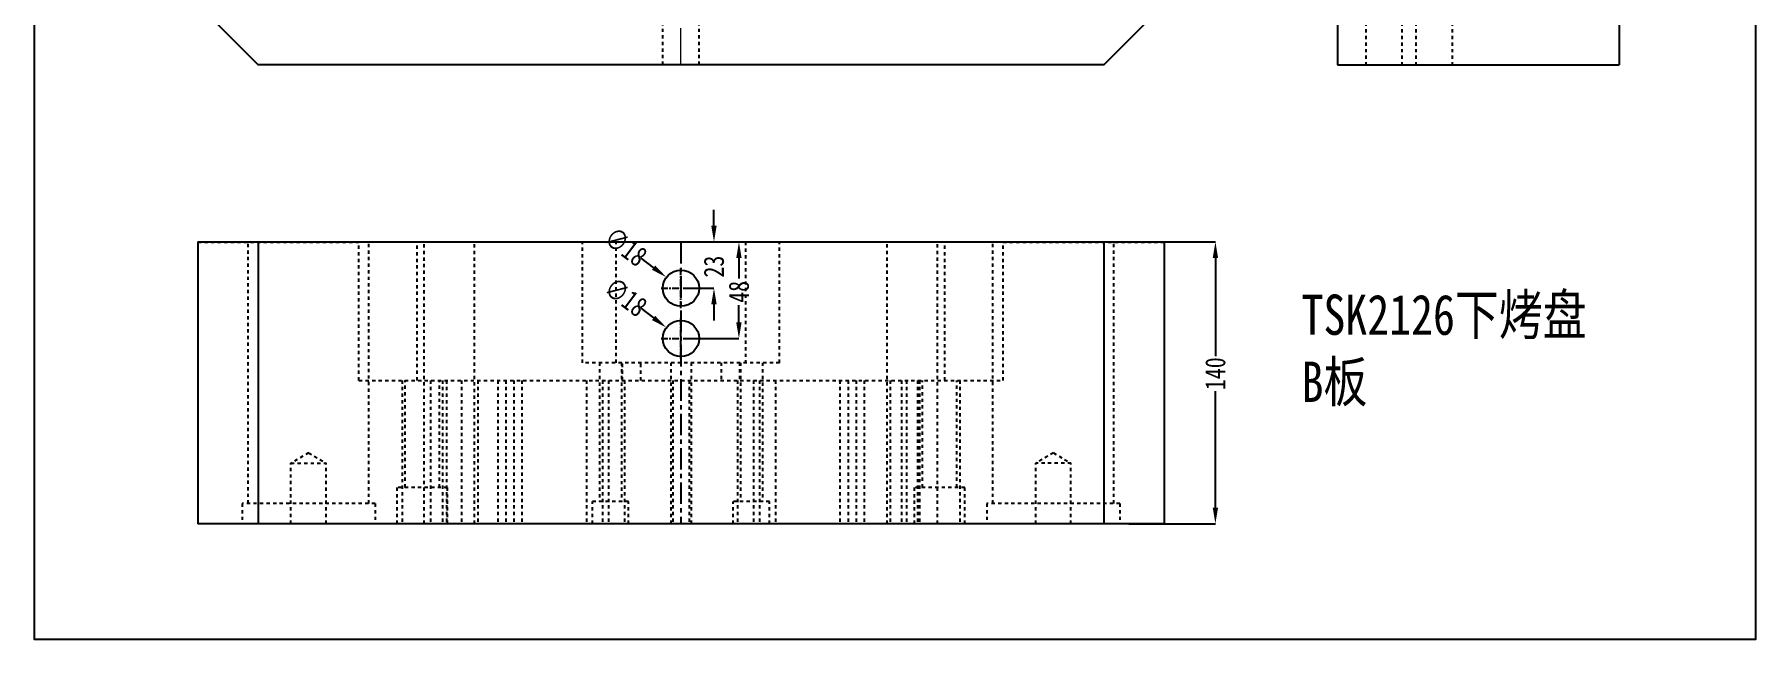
# Model space of a CAD drawing. Header units: millimetres. Extents: x 3267 to 5677, y -4731 to 2600.
# Drawn here: x 4199 to 5054, y -2077 to -1776 of the extents above; entities that cross this region are included whole.
import ezdxf

# ---------------------------------------------------------------- set-up
doc = ezdxf.new("R2010")
doc.units = ezdxf.units.MM
doc.header["$LTSCALE"] = 16.335
doc.header["$PDMODE"] = 3
doc.header["$PDSIZE"] = 0.3125
doc.linetypes.add('CENTER', pattern=[0.6, 0.375, -0.075, 0.075, -0.075])
doc.linetypes.add('HIDDEN', pattern=[0.2, 0.1, -0.1])
doc.layers.get('0').update_dxf_attribs({"linetype": 'CONTINUOUS'})
doc.layers.get('Defpoints').update_dxf_attribs({"linetype": 'CONTINUOUS'})
doc.layers.add('center', color=1, linetype='CENTER', lineweight=9)
doc.layers.add('DEFAULT_2', color=8, linetype='HIDDEN')
doc.styles.get("Standard").update_dxf_attribs({"font": 'txt', "width": 0.8})
doc.dimstyles.new('副本 STANDARD', dxfattribs={"dimtxt": 6, "dimasz": 4, "dimexe": 0, "dimexo": 0, "dimgap": 0, "dimtad": 0, "dimdsep": 46, "dimlunit": 6, "dimtxsty": 'Standard', "dimcen": 0, "dimclrd": 4, "dimclre": 4, "dimclrt": 6, "dimazin": 2, "dimtfac": 2, "dimtofl": 0, "dimtmove": 1, "dimatfit": 3, "dimfxl": 0, "dimtolj": 1, "dimtzin": 0, "dimarcsym": 0})

# ---------------------------------------------------------------- blocks, each defined once
blk = doc.blocks.new('*D557')
at = {"color": 4, "linetype": 'Continuous', "lineweight": -2}
blk.add_line((4500.64, -1887.32), (4507.04, -1892.12), dxfattribs=at)
at = {"color": 4}
blk.add_solid([(4507.84, -1891.05), (4506.24, -1893.19), (4513.44, -1896.92)], dxfattribs=at)
at = {"layer": 'Defpoints', "color": 0}
for p in [(4513.44, -1896.92), (4527.83, -1907.73)]:
    blk.add_point(p, dxfattribs=at)
at = {"color": 6, "insert": (4493.18, -1881.72), "char_height": 10, "attachment_point": 5, "rotation": 323.11355}
blk.add_mtext('\\A1;∅18', dxfattribs=at)
blk = doc.blocks.new('*D558')
at = {"color": 4, "linetype": 'Continuous', "lineweight": -2}
blk.add_line((4500.65, -1912.3), (4507.05, -1917.11), dxfattribs=at)
at = {"color": 4}
blk.add_solid([(4507.85, -1916.05), (4506.24, -1918.18), (4513.44, -1921.92)], dxfattribs=at)
at = {"layer": 'Defpoints', "color": 0}
for p in [(4513.44, -1921.92), (4527.83, -1932.73)]:
    blk.add_point(p, dxfattribs=at)
at = {"color": 6, "insert": (4493.19, -1906.7), "char_height": 10, "attachment_point": 5, "rotation": 323.07421}
blk.add_mtext('\\A1;∅18', dxfattribs=at)
blk = doc.blocks.new('*D559')
at = {"color": 4, "linetype": 'Continuous', "lineweight": -2}
for p, q in [((4537.03, -1871.32), (4537.03, -1863.32)), ((4527.04, -1879.32), (4537.03, -1879.32)), ((4524.98, -1902.32), (4537.03, -1902.32)), ((4537.03, -1910.32), (4537.03, -1918.32))]:
    blk.add_line(p, q, dxfattribs=at)
at = {"color": 4}
for points in [[(4535.7, -1871.32), (4538.36, -1871.32), (4537.03, -1879.32)], [(4535.7, -1910.32), (4538.36, -1910.32), (4537.03, -1902.32)]]:
    blk.add_solid(points, dxfattribs=at)
at = {"layer": 'Defpoints', "color": 0}
for p in [(4527.04, -1879.32), (4537.03, -1879.32), (4524.98, -1902.32)]:
    blk.add_point(p, dxfattribs=at)
at = {"color": 6, "insert": (4537.03, -1891.58), "char_height": 10, "attachment_point": 5, "rotation": 90}
blk.add_mtext('\\A1;23', dxfattribs=at)
blk = doc.blocks.new('*D560')
at = {"color": 4, "linetype": 'Continuous', "lineweight": -2}
for p, q in [((4527.04, -1879.32), (4549.43, -1879.32)), ((4549.43, -1887.32), (4549.43, -1897.47)), ((4549.43, -1919.32), (4549.43, -1910.81)), ((4522.91, -1927.32), (4549.43, -1927.32))]:
    blk.add_line(p, q, dxfattribs=at)
at = {"color": 4}
for points in [[(4548.1, -1887.32), (4550.76, -1887.32), (4549.43, -1879.32)], [(4548.1, -1919.32), (4550.76, -1919.32), (4549.43, -1927.32)]]:
    blk.add_solid(points, dxfattribs=at)
at = {"layer": 'Defpoints', "color": 0}
for p in [(4527.04, -1879.32), (4522.91, -1927.32), (4549.43, -1927.32)]:
    blk.add_point(p, dxfattribs=at)
at = {"color": 6, "insert": (4549.43, -1904.14), "char_height": 10, "attachment_point": 5, "rotation": 90}
blk.add_mtext('\\A1;48', dxfattribs=at)
blk = doc.blocks.new('*D561')
at = {"color": 4, "linetype": 'Continuous', "lineweight": -2}
for p, q in [((4743.19, -1879.32), (4786.13, -1879.32)), ((4786.13, -1887.32), (4786.13, -1936.14)), ((4786.13, -2011.32), (4786.13, -1953.48)), ((4743.19, -2019.32), (4786.13, -2019.32))]:
    blk.add_line(p, q, dxfattribs=at)
at = {"color": 4}
for points in [[(4784.8, -1887.32), (4787.47, -1887.32), (4786.13, -1879.32)], [(4784.8, -2011.32), (4787.47, -2011.32), (4786.13, -2019.32)]]:
    blk.add_solid(points, dxfattribs=at)
at = {"layer": 'Defpoints', "color": 0}
for p in [(4743.19, -1879.32), (4743.19, -2019.32), (4786.13, -2019.32)]:
    blk.add_point(p, dxfattribs=at)
at = {"color": 6, "insert": (4786.13, -1944.81), "char_height": 10, "attachment_point": 5, "rotation": 90}
blk.add_mtext('\\A1;140', dxfattribs=at)

msp = doc.modelspace()

# ---------------------------------------------------------------- linework, layer by layer
at = {"color": 7, "linetype": 'Continuous'}
for p, q in [((4986.778, -1271.335), (4986.778, -1791.335)), ((4846.778, -1602.935), (4846.778, -1791.335)), ((4280.636, -1761.335), (4310.636, -1791.335)), ((4730.636, -1791.335), (4760.636, -1761.335)), ((4730.636, -1791.335), (4310.636, -1791.335)), ((4846.778, -1791.335), (4986.778, -1791.335)), ((4280.636, -1879.324), (4280.636, -2019.324)), ((4280.636, -1879.324), (4760.636, -1879.324)), ((4310.636, -1879.324), (4310.636, -2019.324)), ((4730.636, -1879.324), (4730.636, -2019.324)), ((4760.636, -1879.324), (4760.636, -2019.324)), ((4760.636, -2019.324), (4280.636, -2019.324))]:
    msp.add_line(p, q, dxfattribs=at)
at = {"color": 1, "linetype": 'CENTER', "ltscale": 1.741537}
msp.add_line((4520.636, -1879.324), (4520.636, -2019.324), dxfattribs=at)
at = {"color": 1, "linetype": 'CENTER', "ltscale": 0.55978}
for p, q in [((4520.636, -1912.224), (4520.636, -1892.424)), ((4510.736, -1902.324), (4530.536, -1902.324)), ((4520.636, -1937.224), (4520.636, -1917.424)), ((4510.736, -1927.324), (4530.536, -1927.324))]:
    msp.add_line(p, q, dxfattribs=at)
msp.add_lwpolyline([(4199.44, -1195.487), (5054.478, -1195.487), (5054.478, -2076.917), (4199.44, -2076.917)], close=True)
at = {"color": 7, "linetype": 'Continuous'}
for centre in [(4520.636, -1902.324), (4520.636, -1927.324)]:
    msp.add_circle(centre, 9, dxfattribs=at)
at = {"layer": 'center', "color": 1, "linetype": 'CENTER', "ltscale": 2.985491}
msp.add_line((4520.636, -1791.335), (4520.636, -1271.335), dxfattribs=at)
at = {"layer": 'DEFAULT_2', "color": 8, "linetype": 'HIDDEN'}
for p, q in [((4511.636, -1791.335), (4511.636, -1756.501)), ((4529.636, -1791.335), (4529.636, -1756.501)), ((4860.778, -1757.334), (4860.778, -1791.335)), ((4878.778, -1757.334), (4878.778, -1791.335)), ((4885.778, -1757.334), (4885.778, -1791.335)), ((4903.778, -1757.334), (4903.778, -1791.335)), ((4280.636, -1879.524), (4360.636, -1879.524)), ((4305.636, -2009.324), (4305.636, -1879.324)), ((4360.636, -1948.128), (4360.636, -1879.324)), ((4365.636, -2009.324), (4365.636, -1879.324)), ((4389.636, -1948.128), (4389.636, -1879.324)), ((4393.136, -2019.324), (4393.136, -1879.324)), ((4418.136, -2019.324), (4418.136, -1879.324)), ((4471.636, -1939.324), (4471.636, -1879.324)), ((4474.648, -1879.324), (4474.648, -1879.524)), ((4486.648, -1879.524), (4474.648, -1879.524)), ((4486.648, -1879.324), (4486.648, -1879.524)), ((4488.511, -1939.324), (4488.511, -1879.324)), ((4499.719, -1879.324), (4499.719, -1879.524)), ((4507.719, -1879.524), (4499.719, -1879.524)), ((4507.719, -1879.324), (4507.719, -1879.524)), ((4533.553, -1879.324), (4533.553, -1879.524)), ((4541.553, -1879.524), (4533.553, -1879.524)), ((4541.553, -1879.324), (4541.553, -1879.524)), ((4552.761, -1879.324), (4552.761, -1939.324)), ((4554.624, -1879.324), (4554.624, -1879.524)), ((4566.624, -1879.524), (4554.624, -1879.524)), ((4566.624, -1879.324), (4566.624, -1879.524)), ((4569.636, -1939.324), (4569.636, -1879.324)), ((4623.136, -2019.324), (4623.136, -1879.324)), ((4648.136, -2019.324), (4648.136, -1879.324)), ((4651.636, -1948.128), (4651.636, -1879.324)), ((4675.636, -2009.324), (4675.636, -1879.324)), ((4680.636, -1948.128), (4680.636, -1879.324)), ((4680.636, -1879.524), (4760.636, -1879.524)), ((4735.636, -2009.324), (4735.636, -1879.324)), ((4569.636, -1939.324), (4471.635, -1939.324)), ((4480.136, -1939.324), (4480.136, -2008.324)), ((4491.136, -1939.324), (4491.136, -2008.324)), ((4491.532, -1948.128), (4491.532, -1939.324)), ((4500.627, -1948.128), (4500.627, -1939.324)), ((4515.636, -1939.324), (4515.636, -2019.324)), ((4525.636, -1939.324), (4525.636, -2019.324)), ((4540.645, -1939.324), (4540.645, -1948.128)), ((4549.74, -1939.324), (4549.74, -1948.128)), ((4550.136, -1939.324), (4550.136, -2008.324)), ((4561.136, -1939.324), (4561.136, -2008.324)), ((4360.636, -1948.128), (4680.636, -1948.128)), ((4382.176, -1948.128), (4382.176, -2019.324)), ((4383.676, -2001.324), (4383.676, -1948.128)), ((4396.135, -1948.128), (4396.135, -2019.324)), ((4400.676, -2001.324), (4400.676, -1948.128)), ((4402.176, -1948.128), (4402.176, -2019.324)), ((4404.135, -1948.128), (4404.135, -2019.324)), ((4411.64, -1948.128), (4411.64, -2019.324)), ((4419.64, -1948.128), (4419.64, -2019.324)), ((4429.64, -1948.128), (4429.64, -2019.324)), ((4433.64, -1948.128), (4433.64, -2019.324)), ((4437.64, -1948.128), (4437.64, -2019.324)), ((4441.64, -1948.128), (4441.64, -2019.324)), ((4473.64, -1948.128), (4473.64, -2019.324)), ((4481.64, -1948.128), (4481.64, -2019.324)), ((4484.636, -1948.128), (4484.636, -2019.324)), ((4492.636, -1948.128), (4492.636, -2019.324)), ((4516.636, -1948.128), (4516.636, -2019.324)), ((4524.636, -1948.128), (4524.636, -2019.324)), ((4548.636, -1948.128), (4548.636, -2019.324)), ((4556.636, -1948.128), (4556.636, -2019.324)), ((4559.632, -1948.128), (4559.632, -2019.324)), ((4567.632, -1948.128), (4567.632, -2019.324)), ((4599.632, -1948.128), (4599.632, -2019.324)), ((4603.632, -1948.128), (4603.632, -2019.324)), ((4607.632, -1948.128), (4607.632, -2019.324)), ((4611.632, -1948.128), (4611.632, -2019.324)), ((4624.632, -1948.128), (4624.632, -2019.324)), ((4630.137, -1948.128), (4630.137, -2019.324)), ((4632.632, -1948.128), (4632.632, -2019.324)), ((4638.137, -1948.128), (4638.137, -2019.324)), ((4639.096, -1948.128), (4639.096, -2019.324)), ((4640.596, -2001.324), (4640.596, -1948.128)), ((4657.596, -2001.324), (4657.596, -1948.128)), ((4659.096, -1948.128), (4659.096, -2019.324)), ((4335.636, -1984.067), (4326.886, -1989.324)), ((4326.886, -2019.324), (4326.886, -1989.324)), ((4326.886, -1989.324), (4344.386, -1989.324)), ((4335.636, -1984.067), (4344.386, -1989.324)), ((4344.386, -2019.324), (4344.386, -1989.324)), ((4705.636, -1984.067), (4696.886, -1989.324)), ((4714.386, -1989.324), (4696.886, -1989.324)), ((4696.886, -2019.324), (4696.886, -1989.324)), ((4705.636, -1984.067), (4714.386, -1989.324)), ((4714.386, -2019.324), (4714.386, -1989.324)), ((4302.636, -2009.324), (4302.636, -2019.324)), ((4368.636, -2009.324), (4302.636, -2009.324)), ((4368.636, -2009.324), (4368.636, -2019.324)), ((4379.676, -2019.324), (4379.676, -2001.324)), ((4404.676, -2001.324), (4379.676, -2001.324)), ((4404.676, -2019.324), (4404.676, -2001.324)), ((4494.636, -2008.324), (4476.636, -2008.324)), ((4476.636, -2019.324), (4476.636, -2008.324)), ((4494.636, -2019.324), (4494.636, -2008.324)), ((4564.636, -2008.324), (4546.636, -2008.324)), ((4546.636, -2019.324), (4546.636, -2008.324)), ((4564.636, -2019.324), (4564.636, -2008.324)), ((4661.596, -2001.324), (4636.596, -2001.324)), ((4636.596, -2019.324), (4636.596, -2001.324)), ((4661.596, -2019.324), (4661.596, -2001.324)), ((4738.636, -2009.324), (4672.636, -2009.324)), ((4672.636, -2009.324), (4672.636, -2019.324)), ((4738.636, -2009.324), (4738.636, -2019.324))]:
    msp.add_line(p, q, dxfattribs=at)

# ---------------------------------------------------------------- texts
at = {"insert": (4828.922, -1905.488), "char_height": 20, "width": 462.00082, "attachment_point": 1}
msp.add_mtext('{\\fSimSun|b0|i0|c134|p2;TSK2126下烤盘\\PB板}', dxfattribs=at)

# ---------------------------------------------------------------- dimensions: what is measured, and where the dimension line sits
for base, p1, p2, picture, middle in [((4537.03, -1879.324), (4524.975, -1902.324), (4527.042, -1879.324), '*D559', (4537.03, -1891.584)), ((4549.43, -1927.324), (4527.042, -1879.324), (4522.909, -1927.324), '*D560', (4549.43, -1904.141)), ((4786.132, -2019.324), (4743.19, -1879.324), (4743.19, -2019.324), '*D561', (4786.132, -1944.809))]:
    dim = msp.add_linear_dim(base=base, p1=p1, p2=p2, angle=90, dimstyle='副本 STANDARD', override={"dimtxt": 10, "dimasz": 8, "dimfxl": 1.25})
    dim.commit()
    dim.dimension.update_dxf_attribs({"geometry": picture, "text_midpoint": middle, "dimtype": 160})
for p1, p2, picture, middle in [((4527.834, -1907.726), (4513.437, -1896.922), '*D557', (4493.175, -1881.716)), ((4527.831, -1932.731), (4513.441, -1921.917), '*D558', (4493.189, -1906.698))]:
    dim = msp.add_diameter_dim_2p(p1=p1, p2=p2, dimstyle='副本 STANDARD', override={"dimtxt": 10, "dimasz": 8, "dimfxl": 1.25})
    dim.commit()
    dim.dimension.update_dxf_attribs({"geometry": picture, "text_midpoint": middle})

doc.saveas('drawing.dxf')
